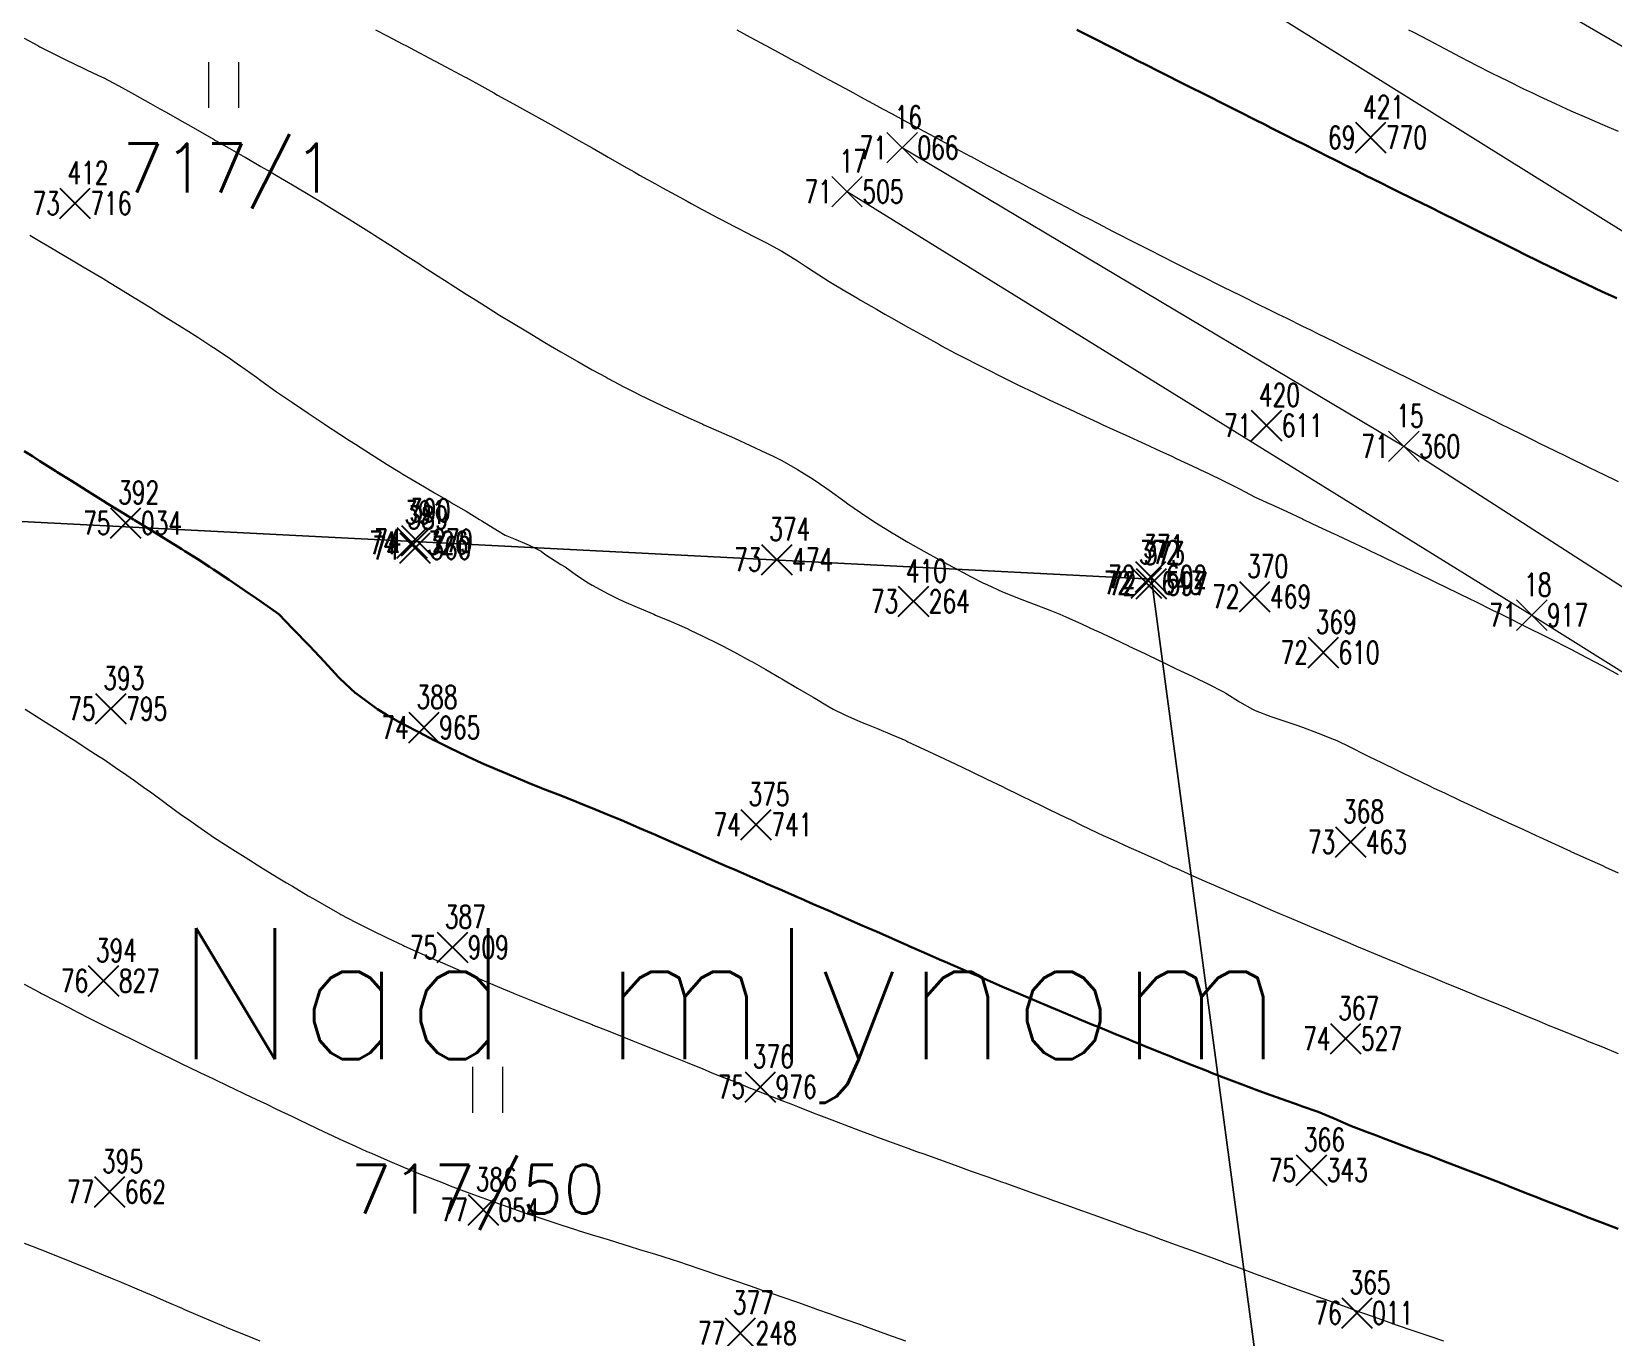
# Model space of a CAD drawing. Extents: x -443817 to 3, y -1171930 to -442383.
# Drawn here: x -442562.5 to -442510.6, y -1170084.6 to -1170041.8 of the extents above; entities that cross this region are included whole.
import ezdxf
from ezdxf.enums import TextEntityAlignment as Align

# ---------------------------------------------------------------- set-up
doc = ezdxf.new("R2010")
doc.units = 0
doc.header["$LTSCALE"] = 0.5
doc.header["$PDMODE"] = 3
doc.header["$PDSIZE"] = 0.5
doc.linetypes.add('121', pattern=[2, 1, -1])
for name, color, linetype in [('BO', 2, 'Continuous'), ('CB', 7, 'Continuous'), ('VB', 11, 'Continuous'), ('VYSKOPIS', 15, 'Continuous')]:
    doc.layers.add(name, color=color, linetype=linetype)
for name, color, linetype, lineweight in [('BO_PK', 1, 'Continuous', 0), ('CB_PK', 1, 'Continuous', 0), ('ELKABLE_NN_22', 166, 'Continuous', 0), ('ELKABLE_VN_110', 200, 'Continuous', 0), ('KLADPAR', 7, 'Continuous', 0), ('VB_PK', 1, 'Continuous', 0), ('ZNACKY', 7, 'Continuous', 0)]:
    doc.layers.add(name, color=color, linetype=linetype, lineweight=lineweight)
doc.styles.add('ROMANS', font='romans.shx', dxfattribs={"height": 0.2})
doc.styles.add('Style-simplex', font='simplex.shx')
doc.styles.add('T', font='romans.shx', dxfattribs={"width": 0.7, "height": 1.5})
doc.linetypes.add('660a', pattern='A,1.6,-3.3,1.6,-3.3,1.6,-6.4,["u",Style-simplex,S=0.1,R=0,X=0,Y=0],-6.4,1.6,-3.3,1.6,-3.3', length=34)
doc.linetypes.add('661a', pattern='A,1.6,-3.3,1.6,-3.3,1.6,-6.4,["v",Style-simplex,S=0.1,R=0,X=0,Y=0],-6.4,1.6,-3.3,1.6,-3.3', length=34)

# ---------------------------------------------------------------- blocks, each defined once
blk = doc.blocks.new('0')
at = {"layer": 'BO', "linetype": 'Continuous'}
blk.add_point((0, 0), dxfattribs=at)
at = {"linetype": 'ByBlock', "style": 'T', "width": 0.7, "flags": 1}
blk.add_attdef('0', text='', height=1.5, dxfattribs=at).set_placement((0, 0), align=Align.MIDDLE)
at = {"layer": 'CB', "linetype": 'ByBlock', "style": 'T', "width": 0.7}
blk.add_attdef('C', (-0.5, 1.25), '', height=1.5, dxfattribs=at)
at = {"layer": 'VB', "linetype": 'ByBlock', "style": 'T', "width": 0.7}
blk.add_attdef('1', text='', height=1.5, dxfattribs=at).set_placement((-1, -0.75), align=Align.RIGHT)
at = {"layer": 'VB', "linetype": '121', "style": 'T', "width": 0.7}
blk.add_attdef('2', (1, -0.75), '', height=1.5, dxfattribs=at)
blk = doc.blocks.new('1')
at = {"layer": 'BO_PK', "linetype": 'Continuous'}
blk.add_point((0, 0), dxfattribs=at)
blk = doc.blocks.new('$32')
at = {"color": 0}
for p, q in [((-0.5, 1.5), (-0.5, 0)), ((0.5, 0), (0.5, 1.5))]:
    blk.add_line(p, q, dxfattribs=at)

msp = doc.modelspace()

# ---------------------------------------------------------------- linework, layer by layer
at = {"layer": 'ELKABLE_NN_22', "linetype": '660a', "lineweight": 0}
for p, q in [((-442533.954, -1170045.633), (-442517.49, -1170055.433)), ((-442535.762, -1170047.075), (-442513.292, -1170060.973)), ((-442517.49, -1170055.433), (-442493.884, -1170070.604)), ((-442513.292, -1170060.973), (-442476.627, -1170083.929))]:
    msp.add_line(p, q, dxfattribs=at)
at = {"layer": 'ELKABLE_VN_110', "linetype": '661a', "lineweight": 0}
for p, q in [((-442525.085, -1170033.684), (-442467.062, -1170067.566)), ((-442528.985, -1170036.727), (-442470.737, -1170073.054))]:
    msp.add_line(p, q, dxfattribs=at)
at = {"layer": 'KLADPAR', "color": 7, "linetype": 'Continuous', "flags": 128}
msp.add_lwpolyline([(-442424.19, -1169987.6), (-442424.96, -1170021.24), (-442421.08, -1170021.69), (-442398.52, -1170020.77), (-442373.42, -1170016.86), (-442376.24, -1170057), (-442377.34, -1170063.49), (-442378.64, -1170076.17), (-442379.76, -1170087.08), (-442380.78, -1170096.96), (-442521.4, -1170092.5), (-442525.77, -1170059.79), (-442574.01, -1170057.33), (-442574.47, -1170044.84), (-442600.57, -1170046.52)], dxfattribs=at)
msp.add_lwpolyline([(-442574.01, -1170057.33), (-442525.77, -1170059.79), (-442521.4, -1170092.5), (-442520.47, -1170099.44), (-442572.47, -1170099.3), (-442574.01, -1170057.33)], close=True, dxfattribs=at)
at = {"layer": 'VYSKOPIS', "linetype": 'Continuous', "lineweight": 18, "flags": 128}
for points, elevation in [([(-442551.240063, -1170041.764022), (-442550.856794, -1170041.963793), (-442550.338857, -1170042.233803), (-442550.2456, -1170042.282401), (-442549.820919, -1170042.506091), (-442549.302981, -1170042.778949), (-442549.261505, -1170042.80078), (-442548.785043, -1170043.057122), (-442548.298148, -1170043.319159), (-442548.267105, -1170043.336055), (-442547.749167, -1170043.620113), (-442547.353063, -1170043.837538), (-442547.231229, -1170043.90512), (-442546.713291, -1170044.190697), (-442546.412847, -1170044.355918), (-442546.195353, -1170044.476843), (-442545.677415, -1170044.766027), (-442545.484453, -1170044.874297), (-442545.159478, -1170045.058564), (-442544.64154, -1170045.351861), (-442544.569021, -1170045.392676), (-442544.123602, -1170045.64307), (-442543.656433, -1170045.911055), (-442543.605664, -1170045.94048), (-442543.087726, -1170046.235042), (-442542.745869, -1170046.429434), (-442542.569788, -1170046.53068), (-442542.05185, -1170046.819674), (-442541.819246, -1170046.947813), (-442541.533912, -1170047.106833), (-442541.015974, -1170047.390448), (-442540.875678, -1170047.466192), (-442540.498036, -1170047.672354), (-442539.980099, -1170047.949578), (-442539.913965, -1170047.984571), (-442539.462161, -1170048.223322), (-442538.944223, -1170048.485802), (-442538.910397, -1170048.502951), (-442538.426285, -1170048.747839), (-442537.929021, -1170049.02133), (-442537.908347, -1170049.03272), (-442537.390409, -1170049.346013), (-442537.096856, -1170049.539709), (-442536.872471, -1170049.687781), (-442536.354533, -1170050.022715), (-442536.294722, -1170050.058088), (-442535.836595, -1170050.329047), (-442535.418237, -1170050.576467), (-442535.318657, -1170050.636012), (-442534.800719, -1170050.933928), (-442534.521013, -1170051.094846), (-442534.282782, -1170051.231845), (-442533.764844, -1170051.523812), (-442533.602988, -1170051.613225), (-442533.246906, -1170051.81211), (-442532.728968, -1170052.095409), (-442532.661381, -1170052.131604), (-442532.21103, -1170052.372696), (-442531.693092, -1170052.643972), (-442531.681269, -1170052.649984), (-442531.175154, -1170052.906136), (-442530.657216, -1170053.168363), (-442530.657216, -1170053.168363), (-442530.139278, -1170053.421604), (-442529.62134, -1170053.669024), (-442529.584291, -1170053.686742), (-442529.103403, -1170053.916443), (-442528.585465, -1170054.158484), (-442528.486771, -1170054.205121), (-442528.067527, -1170054.40312), (-442527.549589, -1170054.637061), (-442527.364593, -1170054.7235), (-442527.031651, -1170054.877267), (-442526.513713, -1170055.115132), (-442526.235777, -1170055.241879), (-442525.995775, -1170055.350086), (-442525.477837, -1170055.591178), (-442525.107845, -1170055.760258), (-442524.959899, -1170055.82784), (-442524.441961, -1170056.072349), (-442523.99629, -1170056.278637), (-442523.924024, -1170056.312049), (-442523.406086, -1170056.560354), (-442522.95289, -1170056.797016), (-442522.888148, -1170056.832706), (-442522.37021, -1170057.10569), (-442521.892104, -1170057.315396), (-442521.852272, -1170057.332671), (-442521.334334, -1170057.571738), (-442520.816396, -1170057.817006), (-442520.781053, -1170057.833775), (-442520.298458, -1170058.062274), (-442519.78052, -1170058.30248), (-442519.674556, -1170058.352154), (-442519.262582, -1170058.547242), (-442518.744645, -1170058.787764), (-442518.571977, -1170058.870533), (-442518.226707, -1170059.035943), (-442517.708769, -1170059.284123), (-442517.490074, -1170059.388912), (-442517.190831, -1170059.532238), (-442516.672893, -1170059.780417), (-442516.408107, -1170059.907291), (-442516.154955, -1170060.029862), (-442515.637017, -1170060.283736), (-442515.344223, -1170060.42567), (-442515.119079, -1170060.537104), (-442514.601141, -1170060.795091), (-442514.297093, -1170060.944049), (-442514.083203, -1170061.048776), (-442513.565266, -1170061.307965), (-442513.256665, -1170061.462429), (-442513.047328, -1170061.568294), (-442512.52939, -1170061.830268), (-442512.23179, -1170061.980808), (-442512.011452, -1170062.094709), (-442511.493514, -1170062.368137), (-442511.240046, -1170062.499187), (-442510.975576, -1170062.638969), (-442510.457638, -1170062.918535)], 372), ([(-442539.383951, -1170041.764022), (-442538.944223, -1170042.002013), (-442538.426285, -1170042.282401), (-442538.426285, -1170042.282401), (-442537.908347, -1170042.562726), (-442537.468555, -1170042.80078), (-442537.390409, -1170042.84305), (-442536.872471, -1170043.123438), (-442536.510888, -1170043.319159), (-442536.354533, -1170043.404649), (-442535.836595, -1170043.684088), (-442535.553158, -1170043.837538), (-442535.318657, -1170043.965741), (-442534.800719, -1170044.248977), (-442534.601498, -1170044.355918), (-442534.282782, -1170044.526897), (-442533.764844, -1170044.810132), (-442533.645286, -1170044.874297), (-442533.246906, -1170045.088052), (-442532.728968, -1170045.365909), (-442532.679147, -1170045.392676), (-442532.21103, -1170045.646423), (-442531.722934, -1170045.911055), (-442531.693092, -1170045.927254), (-442531.175154, -1170046.202643), (-442530.748576, -1170046.429434), (-442530.657216, -1170046.478032), (-442530.139278, -1170046.755383), (-442529.773649, -1170046.947813), (-442529.62134, -1170047.02881), (-442529.103403, -1170047.304199), (-442528.792589, -1170047.466192), (-442528.585465, -1170047.574146), (-442528.067527, -1170047.845611), (-442527.798189, -1170047.984571), (-442527.549589, -1170048.112774), (-442527.031651, -1170048.38), (-442526.793357, -1170048.502951), (-442526.513713, -1170048.647226), (-442525.995775, -1170048.909073), (-442525.773793, -1170049.02133), (-442525.477837, -1170049.170921), (-442524.959899, -1170049.433907), (-442524.748475, -1170049.539709), (-442524.441961, -1170049.693096), (-442523.924024, -1170049.952286), (-442523.7126, -1170050.058088), (-442523.406086, -1170050.211475), (-442522.888148, -1170050.466489), (-442522.666165, -1170050.576467), (-442522.37021, -1170050.724539), (-442521.852272, -1170050.979616), (-442521.614863, -1170051.094846), (-442521.334334, -1170051.232351), (-442520.816396, -1170051.486225), (-442520.557427, -1170051.613225), (-442520.298458, -1170051.740162), (-442519.78052, -1170051.995429), (-442519.505682, -1170052.131604), (-442519.262582, -1170052.252024), (-442518.744645, -1170052.508556), (-442518.459248, -1170052.649984), (-442518.226707, -1170052.765151), (-442517.708769, -1170053.021746), (-442517.41275, -1170053.168363), (-442517.190831, -1170053.277202), (-442516.672893, -1170053.531203), (-442516.36208, -1170053.686742), (-442516.154955, -1170053.790392), (-442515.637017, -1170054.044393), (-442515.309323, -1170054.205121), (-442515.119079, -1170054.299343), (-442514.601141, -1170054.557583), (-442514.262888, -1170054.7235), (-442514.083203, -1170054.811584), (-442513.565266, -1170055.069065), (-442513.216391, -1170055.241879), (-442513.047328, -1170055.324774), (-442512.52939, -1170055.578775), (-442512.159398, -1170055.760258), (-442512.011452, -1170055.832776), (-442511.493514, -1170056.084878), (-442511.094249, -1170056.278637), (-442510.975576, -1170056.336221), (-442510.457638, -1170056.587564)], 371), ([(-442517.336185, -1170041.764022), (-442517.190831, -1170041.834894), (-442516.672893, -1170042.109587), (-442516.347032, -1170042.282401), (-442516.154955, -1170042.38428), (-442515.637017, -1170042.654543), (-442515.352126, -1170042.80078), (-442515.119079, -1170042.921389), (-442514.601141, -1170043.185072), (-442514.333194, -1170043.319159), (-442514.083203, -1170043.444261), (-442513.565266, -1170043.697756), (-442513.267919, -1170043.837538), (-442513.047328, -1170043.941189), (-442512.52939, -1170044.183103), (-442512.150863, -1170044.355918), (-442512.011452, -1170044.419576), (-442511.493514, -1170044.646936), (-442510.975576, -1170044.874297), (-442510.975576, -1170044.874297), (-442510.457638, -1170045.091786)], 369), ([(-442562.769366, -1170042.045233), (-442562.323884, -1170042.282401), (-442562.251428, -1170042.320178), (-442561.73349, -1170042.583861), (-442561.291043, -1170042.80078), (-442561.215552, -1170042.837419), (-442560.697615, -1170043.085851), (-442560.212048, -1170043.319159), (-442560.179677, -1170043.334979), (-442559.661739, -1170043.60771), (-442559.241483, -1170043.837538), (-442559.143801, -1170043.891515), (-442558.625863, -1170044.181268), (-442558.31309, -1170044.355918), (-442558.107925, -1170044.471718), (-442557.589987, -1170044.764002), (-442557.394496, -1170044.874297), (-442557.072049, -1170045.058185), (-442556.554111, -1170045.353633), (-442556.485702, -1170045.392676), (-442556.036173, -1170045.649018), (-442555.576845, -1170045.911055), (-442555.518236, -1170045.945225), (-442555.000298, -1170046.247128), (-442554.681518, -1170046.429434), (-442554.48236, -1170046.544601), (-442553.964422, -1170046.849858), (-442553.798267, -1170046.947813), (-442553.446484, -1170047.15986), (-442552.938283, -1170047.466192), (-442552.928546, -1170047.472141), (-442552.410608, -1170047.791635), (-442552.097835, -1170047.984571), (-442551.89267, -1170048.112584), (-442551.374732, -1170048.44195), (-442551.276987, -1170048.502951), (-442550.856794, -1170048.768278), (-442550.463536, -1170049.02133), (-442550.338857, -1170049.102516), (-442549.820919, -1170049.438526), (-442549.6645, -1170049.539709), (-442549.302981, -1170049.773587), (-442548.854717, -1170050.058088), (-442548.785043, -1170050.102826), (-442548.267105, -1170050.435672), (-442548.043668, -1170050.576467), (-442547.749167, -1170050.762), (-442547.231229, -1170051.088392), (-442547.22086, -1170051.094846), (-442546.713291, -1170051.404595), (-442546.364417, -1170051.613225), (-442546.195353, -1170051.713142), (-442545.677415, -1170052.025423), (-442545.497667, -1170052.131604), (-442545.159478, -1170052.329034), (-442544.64154, -1170052.624988), (-442544.597409, -1170052.649984), (-442544.123602, -1170052.918538), (-442543.673188, -1170053.168363), (-442543.605664, -1170053.205381), (-442543.087726, -1170053.479377), (-442542.678155, -1170053.686742), (-442542.569788, -1170053.741604), (-442542.05185, -1170054.000161), (-442541.611552, -1170054.205121), (-442541.533912, -1170054.24081), (-442541.015974, -1170054.47608), (-442540.498036, -1170054.705782), (-442540.458142, -1170054.7235), (-442539.980099, -1170054.935547), (-442539.462161, -1170055.165249), (-442539.293793, -1170055.241879), (-442538.944223, -1170055.400898), (-442538.426285, -1170055.642433), (-442538.190835, -1170055.760258), (-442537.908347, -1170055.901623), (-442537.390409, -1170056.190237), (-442537.249101, -1170056.278637), (-442536.872471, -1170056.514224), (-442536.464861, -1170056.797016), (-442536.354533, -1170056.872698), (-442535.836595, -1170057.24465), (-442535.736321, -1170057.315396), (-442535.318657, -1170057.609895), (-442534.98502, -1170057.833775), (-442534.800719, -1170057.956029), (-442534.282782, -1170058.275523), (-442534.150705, -1170058.352154), (-442533.764844, -1170058.575971), (-442533.246906, -1170058.870533), (-442533.246906, -1170058.870533), (-442532.728968, -1170059.156489), (-442532.299165, -1170059.388912), (-442532.21103, -1170059.436561), (-442531.693092, -1170059.710621), (-442531.304639, -1170059.907291), (-442531.175154, -1170059.969937), (-442530.657216, -1170060.202676), (-442530.139278, -1170060.414723), (-442530.11127, -1170060.42567), (-442529.62134, -1170060.610761), (-442529.103403, -1170060.810405), (-442528.779691, -1170060.944049), (-442528.585465, -1170061.025869), (-442528.067527, -1170061.258355), (-442527.631971, -1170061.462429), (-442527.549589, -1170061.501029), (-442527.031651, -1170061.743639), (-442526.525473, -1170061.980808), (-442526.513713, -1170061.986376), (-442525.995775, -1170062.234429), (-442525.477837, -1170062.482608), (-442525.443253, -1170062.499187), (-442524.959899, -1170062.730787), (-442524.441961, -1170062.973904), (-442524.349843, -1170063.017566), (-442523.924024, -1170063.221576), (-442523.406086, -1170063.490195), (-442523.331164, -1170063.535945), (-442522.888148, -1170063.814751), (-442522.45531, -1170064.054324), (-442522.37021, -1170064.104884), (-442521.852272, -1170064.295416), (-442521.334334, -1170064.46899), (-442521.040781, -1170064.572703), (-442520.816396, -1170064.651928), (-442520.298458, -1170064.844232), (-442519.78052, -1170065.048369), (-442519.692069, -1170065.091082), (-442519.262582, -1170065.295979), (-442518.744645, -1170065.555168), (-442518.636214, -1170065.609462), (-442518.226707, -1170065.809739), (-442517.708769, -1170066.063043), (-442517.576249, -1170066.127841), (-442517.190831, -1170066.312108), (-442516.672893, -1170066.565539), (-442516.504209, -1170066.64622), (-442516.154955, -1170066.807834), (-442515.637017, -1170067.054304), (-442515.401568, -1170067.164599), (-442515.119079, -1170067.295523), (-442514.601141, -1170067.537184), (-442514.28331, -1170067.682978), (-442514.083203, -1170067.773783), (-442513.565266, -1170068.010888), (-442513.15089, -1170068.201357), (-442513.047328, -1170068.248943), (-442512.52939, -1170068.486934), (-442512.022959, -1170068.719736), (-442512.011452, -1170068.724925), (-442511.493514, -1170068.960575), (-442510.975576, -1170069.191416), (-442510.871951, -1170069.238115), (-442510.457638, -1170069.426559)], 373), ([(-442562.577479, -1170048.502951), (-442562.251428, -1170048.70095), (-442561.73349, -1170049.009623), (-442561.713891, -1170049.02133), (-442561.215552, -1170049.315069), (-442560.83437, -1170049.539709), (-442560.697615, -1170049.61944), (-442560.179677, -1170049.931341), (-442559.972489, -1170050.058088), (-442559.661739, -1170050.248114), (-442559.143801, -1170050.564887), (-442559.12496, -1170050.576467), (-442558.625863, -1170050.881723), (-442558.283627, -1170051.094846), (-442558.107925, -1170051.204255), (-442557.589987, -1170051.525837), (-442557.453674, -1170051.613225), (-442557.072049, -1170051.855076), (-442556.643385, -1170052.131604), (-442556.554111, -1170052.189821), (-442556.036173, -1170052.533551), (-442555.873369, -1170052.649984), (-442555.518236, -1170052.896328), (-442555.142174, -1170053.168363), (-442555.000298, -1170053.268027), (-442554.48236, -1170053.644029), (-442554.41983, -1170053.686742), (-442553.964422, -1170053.99415), (-442553.651838, -1170054.205121), (-442553.446484, -1170054.343701), (-442552.928546, -1170054.693), (-442552.883087, -1170054.7235), (-442552.410608, -1170055.033313), (-442552.086897, -1170055.241879), (-442551.89267, -1170055.366981), (-442551.374732, -1170055.70065), (-442551.280527, -1170055.760258), (-442550.856794, -1170056.025333), (-442550.444316, -1170056.278637), (-442550.338857, -1170056.342675), (-442549.820919, -1170056.651349), (-442549.571876, -1170056.797016), (-442549.302981, -1170056.954264), (-442548.785043, -1170057.257116), (-442548.687297, -1170057.315396), (-442548.267105, -1170057.565789), (-442547.825859, -1170057.833775), (-442547.749167, -1170057.880854), (-442547.231229, -1170058.198956), (-442546.981807, -1170058.352154), (-442546.713291, -1170058.455045), (-442546.195353, -1170058.675128), (-442545.798807, -1170058.870533), (-442545.677415, -1170058.967729), (-442545.159478, -1170059.308232), (-442545.01444, -1170059.388912), (-442544.64154, -1170059.663289), (-442544.264846, -1170059.907291), (-442544.123602, -1170059.991325), (-442543.605664, -1170060.270827), (-442543.292132, -1170060.42567), (-442543.087726, -1170060.520462), (-442542.569788, -1170060.746557), (-442542.109385, -1170060.944049), (-442542.05185, -1170060.968159), (-442541.533912, -1170061.185141), (-442541.015974, -1170061.414147), (-442540.912349, -1170061.462429), (-442540.498036, -1170061.65758), (-442539.980099, -1170061.913669), (-442539.850614, -1170061.980808), (-442539.462161, -1170062.184439), (-442538.944223, -1170062.467927), (-442538.889091, -1170062.499187), (-442538.426285, -1170062.761477), (-442537.983837, -1170063.017566), (-442537.908347, -1170063.060722), (-442537.390409, -1170063.365156), (-442537.100333, -1170063.535945), (-442536.872471, -1170063.666995), (-442536.354533, -1170063.977694), (-442536.217082, -1170064.054324), (-442535.836595, -1170064.246691), (-442535.318657, -1170064.46899), (-442535.065948, -1170064.572703), (-442534.800719, -1170064.683757), (-442534.282782, -1170064.897323), (-442533.83711, -1170065.091082), (-442533.764844, -1170065.124873), (-442533.246906, -1170065.369762), (-442532.728968, -1170065.609462), (-442532.728968, -1170065.609462), (-442532.21103, -1170065.857324), (-442531.693092, -1170066.10525), (-442531.64599, -1170066.127841), (-442531.175154, -1170066.353176), (-442530.657216, -1170066.601102), (-442530.565098, -1170066.64622), (-442530.139278, -1170066.85466), (-442529.62134, -1170067.107585), (-442529.503616, -1170067.164599), (-442529.103403, -1170067.358232), (-442528.585465, -1170067.609701), (-442528.435811, -1170067.682978), (-442528.067527, -1170067.861297), (-442527.549589, -1170068.111185), (-442527.361242, -1170068.201357), (-442527.031651, -1170068.350948), (-442526.513713, -1170068.586092), (-442526.212573, -1170068.719736), (-442525.995775, -1170068.81592), (-442525.477837, -1170069.051064), (-442525.056254, -1170069.238115), (-442524.959899, -1170069.280386), (-442524.441961, -1170069.513125), (-442523.924024, -1170069.740612), (-442523.887859, -1170069.756495), (-442523.406086, -1170069.965884), (-442522.888148, -1170070.191093), (-442522.695375, -1170070.274874), (-442522.37021, -1170070.416238), (-442521.852272, -1170070.641384), (-442521.494609, -1170070.793253), (-442521.334334, -1170070.861277), (-442520.816396, -1170071.083512), (-442520.298458, -1170071.301254), (-442520.274306, -1170071.311632), (-442519.78052, -1170071.522034), (-442519.262582, -1170071.737624), (-442519.0406, -1170071.830011), (-442518.744645, -1170071.953151), (-442518.226707, -1170072.168742), (-442517.795071, -1170072.34839), (-442517.708769, -1170072.383953), (-442517.190831, -1170072.597392), (-442516.672893, -1170072.810831), (-442516.537212, -1170072.866769), (-442516.154955, -1170073.022751), (-442515.637017, -1170073.235558), (-442515.275624, -1170073.385148), (-442515.119079, -1170073.449946), (-442514.601141, -1170073.664271), (-442514.083203, -1170073.87385), (-442514.012518, -1170073.903527), (-442513.565266, -1170074.089314), (-442513.047328, -1170074.299589), (-442512.753016, -1170074.421907), (-442512.52939, -1170074.513914), (-442512.011452, -1170074.722227), (-442511.493514, -1170074.935413), (-442511.481438, -1170074.940286), (-442510.975576, -1170075.143727), (-442510.457638, -1170075.353053)], 374), ([(-442562.733202, -1170064.054324), (-442562.251428, -1170064.363757), (-442561.9262, -1170064.572703), (-442561.73349, -1170064.694641), (-442561.215552, -1170065.022425), (-442561.109588, -1170065.091082), (-442560.697615, -1170065.357865), (-442560.309161, -1170065.609462), (-442560.179677, -1170065.693306), (-442559.661739, -1170066.043933), (-442559.540474, -1170066.127841), (-442559.143801, -1170066.402217), (-442558.805548, -1170066.64622), (-442558.625863, -1170066.775815), (-442558.107925, -1170067.157069), (-442558.097936, -1170067.164599), (-442557.589987, -1170067.531742), (-442557.380776, -1170067.682978), (-442557.072049, -1170067.900087), (-442556.635355, -1170068.201357), (-442556.554111, -1170068.255207), (-442556.036173, -1170068.588496), (-442555.828986, -1170068.719736), (-442555.518236, -1170068.914128), (-442555.000298, -1170069.238115), (-442555.000298, -1170069.238115), (-442554.48236, -1170069.555585), (-442554.154665, -1170069.756495), (-442553.964422, -1170069.871662), (-442553.446484, -1170070.178817), (-442553.281151, -1170070.274874), (-442552.928546, -1170070.482175), (-442552.410608, -1170070.774016), (-442552.375265, -1170070.793253), (-442551.89267, -1170071.052442), (-442551.374732, -1170071.311632), (-442551.374732, -1170071.311632), (-442550.856794, -1170071.56462), (-442550.338857, -1170071.805269), (-442550.284293, -1170071.830011), (-442549.820919, -1170072.03978), (-442549.302981, -1170072.269102), (-442549.120956, -1170072.34839), (-442548.785043, -1170072.496462), (-442548.267105, -1170072.720342), (-442547.921771, -1170072.866769), (-442547.749167, -1170072.939919), (-442547.231229, -1170073.159497), (-442546.713291, -1170073.372936), (-442546.683639, -1170073.385148), (-442546.195353, -1170073.584033), (-442545.677415, -1170073.793739), (-442545.403209, -1170073.903527), (-442545.159478, -1170073.999964), (-442544.64154, -1170074.204861), (-442544.123602, -1170074.40982), (-442544.093127, -1170074.421907), (-442543.605664, -1170074.61478), (-442543.087726, -1170074.819677), (-442542.791707, -1170074.940286), (-442542.569788, -1170075.029635), (-442542.05185, -1170075.238202), (-442541.533912, -1170075.446705), (-442541.50426, -1170075.458665), (-442541.015974, -1170075.655272), (-442540.498036, -1170075.865104), (-442540.224652, -1170075.977044), (-442539.980099, -1170076.076012), (-442539.462161, -1170076.279896), (-442538.944223, -1170076.489538), (-442538.929365, -1170076.495423), (-442538.426285, -1170076.691207), (-442537.908347, -1170076.898572), (-442537.612328, -1170077.013802), (-442537.390409, -1170077.099228), (-442536.872471, -1170077.301151), (-442536.354533, -1170077.498327), (-442536.268168, -1170077.532181), (-442535.836595, -1170077.699364), (-442535.318657, -1170077.894452), (-442534.904282, -1170078.05056), (-442534.800719, -1170078.088338), (-442534.282782, -1170078.277351), (-442533.764844, -1170078.466302), (-442533.48362, -1170078.56894), (-442533.246906, -1170078.654429), (-442532.728968, -1170078.838697), (-442532.21103, -1170079.024483), (-442532.038363, -1170079.087319), (-442531.693092, -1170079.212927), (-442531.175154, -1170079.396245), (-442530.657216, -1170079.5795), (-442530.58318, -1170079.605698), (-442530.139278, -1170079.762756), (-442529.62134, -1170079.947782), (-442529.13217, -1170080.124077), (-442529.103403, -1170080.134518), (-442528.585465, -1170080.319735), (-442528.067527, -1170080.50628), (-442527.693425, -1170080.642456), (-442527.549589, -1170080.695294), (-442527.031651, -1170080.880447), (-442526.513713, -1170081.070853), (-442526.262141, -1170081.160835), (-442525.995775, -1170081.256006), (-442525.477837, -1170081.446412), (-442524.959899, -1170081.636881), (-442524.841479, -1170081.679214), (-442524.441961, -1170081.821971), (-442523.924024, -1170082.01244), (-442523.420438, -1170082.197593), (-442523.406086, -1170082.202846), (-442522.888148, -1170082.393251), (-442522.37021, -1170082.58372), (-442522.010524, -1170082.715973), (-442521.852272, -1170082.774126), (-442521.334334, -1170082.964531), (-442520.816396, -1170083.15576), (-442520.600547, -1170083.234352), (-442520.298458, -1170083.344267), (-442519.78052, -1170083.532774), (-442519.262582, -1170083.716409), (-442519.161865, -1170083.752731), (-442518.744645, -1170083.903018), (-442518.226707, -1170084.086336), (-442517.708769, -1170084.27111), (-442517.708769, -1170084.27111), (-442517.190831, -1170084.447215), (-442516.672893, -1170084.624964), (-442516.184544, -1170084.789489)], 376), ([(-442562.769366, -1170073.084638), (-442562.251428, -1170073.355471), (-442562.195411, -1170073.385148), (-442561.73349, -1170073.629467), (-442561.215552, -1170073.896187), (-442561.201517, -1170073.903527), (-442560.697615, -1170074.162717), (-442560.179677, -1170074.421907), (-442560.179677, -1170074.421907), (-442559.661739, -1170074.681096), (-442559.143801, -1170074.933325), (-442559.130144, -1170074.940286), (-442558.625863, -1170075.189351), (-442558.107925, -1170075.445186), (-442558.080612, -1170075.458665), (-442557.589987, -1170075.694884), (-442557.072049, -1170075.944202), (-442557.003893, -1170075.977044), (-442556.554111, -1170076.190863), (-442556.036173, -1170076.437776), (-442555.916615, -1170076.495423), (-442555.518236, -1170076.687411), (-442555.000298, -1170076.931603), (-442554.827631, -1170077.013802), (-442554.48236, -1170077.180162), (-442553.964422, -1170077.429733), (-442553.746296, -1170077.532181), (-442553.446484, -1170077.672913), (-442552.928546, -1170077.922548), (-442552.655921, -1170078.05056), (-442552.410608, -1170078.165728), (-442551.89267, -1170078.402517), (-442551.518569, -1170078.56894), (-442551.374732, -1170078.632914), (-442550.856794, -1170078.859705), (-442550.338857, -1170079.081054), (-442550.323619, -1170079.087319), (-442549.820919, -1170079.29095), (-442549.302981, -1170079.49458), (-442549.020429, -1170079.605698), (-442548.785043, -1170079.697136), (-442548.267105, -1170079.892287), (-442547.749167, -1170080.081364), (-442547.632201, -1170080.124077), (-442547.231229, -1170080.268732), (-442546.713291, -1170080.455594), (-442546.195353, -1170080.636445), (-442546.177461, -1170080.642456), (-442545.677415, -1170080.80736), (-442545.159478, -1170080.980238), (-442544.64154, -1170081.143497), (-442544.586028, -1170081.160835), (-442544.123602, -1170081.303212), (-442543.605664, -1170081.465079), (-442543.087726, -1170081.623466), (-442542.909116, -1170081.679214), (-442542.569788, -1170081.783941), (-442542.05185, -1170081.943909), (-442541.533912, -1170082.110269), (-442541.266534, -1170082.197593), (-442541.015974, -1170082.280299), (-442540.498036, -1170082.451214), (-442539.980099, -1170082.627699), (-442539.72113, -1170082.715973), (-442539.462161, -1170082.805132), (-442538.944223, -1170082.986173), (-442538.426285, -1170083.162657), (-442538.215873, -1170083.234352), (-442537.908347, -1170083.341356), (-442537.390409, -1170083.5217), (-442536.872471, -1170083.702551), (-442536.731164, -1170083.752731), (-442536.354533, -1170083.887957), (-442535.836595, -1170084.07039), (-442535.318657, -1170084.254341), (-442535.271555, -1170084.27111), (-442534.800719, -1170084.441962), (-442534.282782, -1170084.629963), (-442533.843306, -1170084.789489)], 377), ([(-442562.769366, -1170081.5755), (-442562.510397, -1170081.679214), (-442562.251428, -1170081.782865), (-442561.73349, -1170081.990229), (-442561.215552, -1170082.197593), (-442561.215552, -1170082.197593), (-442560.697615, -1170082.40635), (-442560.179677, -1170082.61517), (-442559.937968, -1170082.715973), (-442559.661739, -1170082.83114), (-442559.143801, -1170083.049704), (-442558.709383, -1170083.234352), (-442558.625863, -1170083.270294), (-442558.107925, -1170083.497085), (-442557.589987, -1170083.717674), (-442557.509059, -1170083.752731), (-442557.072049, -1170083.93934), (-442556.554111, -1170084.160499), (-442556.295142, -1170084.27111), (-442556.036173, -1170084.380202), (-442555.518236, -1170084.59168), (-442555.03368, -1170084.789489)], 378)]:
    msp.add_lwpolyline(points, dxfattribs=dict(at, elevation=elevation))
at = {"layer": 'VYSKOPIS', "linetype": 'Continuous', "lineweight": 30, "flags": 128}
for points, elevation in [([(-442528.221985, -1170041.764022), (-442528.067527, -1170041.844133), (-442527.549589, -1170042.109587), (-442527.207353, -1170042.282401), (-442527.031651, -1170042.371877), (-442526.513713, -1170042.632649), (-442526.180708, -1170042.80078), (-442525.995775, -1170042.895002), (-442525.477837, -1170043.154192), (-442525.148183, -1170043.319159), (-442524.959899, -1170043.414267), (-442524.441961, -1170043.675798), (-442524.115848, -1170043.837538), (-442523.924024, -1170043.934418), (-442523.406086, -1170044.192722), (-442523.079972, -1170044.355918), (-442522.888148, -1170044.454632), (-442522.37021, -1170044.717745), (-442522.057437, -1170044.874297), (-442521.852272, -1170044.977947), (-442521.334334, -1170045.24106), (-442521.031361, -1170045.392676), (-442520.816396, -1170045.501262), (-442520.298458, -1170045.764312), (-442520.005285, -1170045.911055), (-442519.78052, -1170046.023501), (-442519.262582, -1170046.282691), (-442518.969409, -1170046.429434), (-442518.744645, -1170046.54188), (-442518.226707, -1170046.79759), (-442517.923733, -1170046.947813), (-442517.708769, -1170047.055387), (-442517.190831, -1170047.314577), (-442516.882041, -1170047.466192), (-442516.672893, -1170047.56883), (-442516.154955, -1170047.82802), (-442515.836175, -1170047.984571), (-442515.637017, -1170048.082337), (-442515.119079, -1170048.339755), (-442514.786769, -1170048.502951), (-442514.601141, -1170048.594958), (-442514.083203, -1170048.853325), (-442513.74748, -1170049.02133), (-442513.565266, -1170049.112514), (-442513.047328, -1170049.366895), (-442512.688716, -1170049.539709), (-442512.52939, -1170049.617162), (-442512.011452, -1170049.870846), (-442511.615348, -1170050.058088), (-442511.493514, -1170050.116178), (-442510.975576, -1170050.358409), (-442510.499872, -1170050.576467)], 370), ([(-442562.769366, -1170055.587444), (-442562.49516, -1170055.760258), (-442562.251428, -1170055.915734), (-442561.73349, -1170056.245796), (-442561.680634, -1170056.278637), (-442561.215552, -1170056.567315), (-442560.852958, -1170056.797016), (-442560.697615, -1170056.894213), (-442560.179677, -1170057.216934), (-442560.021109, -1170057.315396), (-442559.661739, -1170057.535669), (-442559.175477, -1170057.833775), (-442559.143801, -1170057.853454), (-442558.625863, -1170058.174973), (-442558.340466, -1170058.352154), (-442558.107925, -1170058.494657), (-442557.589987, -1170058.81219), (-442557.496731, -1170058.870533), (-442557.072049, -1170059.139531), (-442556.686125, -1170059.388912), (-442556.554111, -1170059.475288), (-442556.036173, -1170059.814208), (-442555.899355, -1170059.907291), (-442555.518236, -1170060.169835), (-442555.139708, -1170060.42567), (-442555.000298, -1170060.522423), (-442554.48236, -1170060.882606), (-442554.411674, -1170060.944049), (-442553.964422, -1170061.413008), (-442553.911692, -1170061.462429), (-442553.446484, -1170061.93607), (-442553.403997, -1170061.980808), (-442552.928546, -1170062.499187), (-442552.44456, -1170063.017566), (-442552.410608, -1170063.050977), (-442551.89267, -1170063.527909), (-442551.88325, -1170063.535945), (-442551.374732, -1170063.919351), (-442551.173867, -1170064.054324), (-442550.856794, -1170064.251121), (-442550.338857, -1170064.547075), (-442550.290616, -1170064.572703), (-442549.820919, -1170064.816263), (-442549.302981, -1170065.084818), (-442549.290589, -1170065.091082), (-442548.785043, -1170065.341097), (-442548.267105, -1170065.585036), (-442548.215261, -1170065.609462), (-442547.749167, -1170065.826444), (-442547.231229, -1170066.050324), (-442547.049205, -1170066.127841), (-442546.713291, -1170066.270787), (-442546.195353, -1170066.485302), (-442545.795772, -1170066.64622), (-442545.677415, -1170066.693869), (-442545.159478, -1170066.896424), (-442544.64154, -1170067.104294), (-442544.489168, -1170067.164599), (-442544.123602, -1170067.309254), (-442543.605664, -1170067.520225), (-442543.21721, -1170067.682978), (-442543.087726, -1170067.737841), (-442542.569788, -1170067.960202), (-442542.05185, -1170068.183259), (-442542.010944, -1170068.201357), (-442541.533912, -1170068.412265), (-442541.015974, -1170068.641334), (-442540.838755, -1170068.719736), (-442540.498036, -1170068.868694), (-442539.980099, -1170069.095106), (-442539.652973, -1170069.238115), (-442539.462161, -1170069.320568), (-442538.944223, -1170069.546789), (-442538.466116, -1170069.756495), (-442538.426285, -1170069.773959), (-442537.908347, -1170070.001067), (-442537.390409, -1170070.228237), (-442537.284128, -1170070.274874), (-442536.872471, -1170070.453383), (-442536.354533, -1170070.678022), (-442536.088862, -1170070.793253), (-442535.836595, -1170070.903864), (-442535.318657, -1170071.133059), (-442534.906937, -1170071.311632), (-442534.800719, -1170071.357699), (-442534.282782, -1170071.588097), (-442533.764844, -1170071.812862), (-442533.72596, -1170071.830011), (-442533.246906, -1170072.040729), (-442532.728968, -1170072.268596), (-442532.547639, -1170072.34839), (-442532.21103, -1170072.49488), (-442531.693092, -1170072.716229), (-442531.343459, -1170072.866769), (-442531.175154, -1170072.939983), (-442530.657216, -1170073.164559), (-442530.139278, -1170073.385148), (-442529.62134, -1170073.608839), (-442529.103403, -1170073.827087), (-442528.922074, -1170073.903527), (-442528.585465, -1170074.045398), (-442528.067527, -1170074.259913), (-442527.679073, -1170074.421907), (-442527.549589, -1170074.475883), (-442527.031651, -1170074.689069), (-442526.513713, -1170074.902825), (-442526.420709, -1170074.940286), (-442525.995775, -1170075.111265), (-442525.477837, -1170075.321097), (-442525.132503, -1170075.458665), (-442524.959899, -1170075.527386), (-442524.441961, -1170075.736142), (-442523.924024, -1170075.940342), (-442523.83102, -1170075.977044), (-442523.406086, -1170076.141252), (-442522.888148, -1170076.337859), (-442522.476428, -1170076.495423), (-442522.37021, -1170076.535289), (-442521.852272, -1170076.725251), (-442521.334334, -1170076.911101), (-442521.048052, -1170077.013802), (-442520.816396, -1170077.095368), (-442520.298458, -1170077.275333), (-442519.78052, -1170077.488139), (-442519.681321, -1170077.532181), (-442519.262582, -1170077.721574), (-442518.744645, -1170077.915967), (-442518.386033, -1170078.05056), (-442518.226707, -1170078.110359), (-442517.708769, -1170078.307219), (-442517.190831, -1170078.504142), (-442517.018164, -1170078.56894), (-442516.672893, -1170078.698534), (-442516.154955, -1170078.897862), (-442515.662876, -1170079.087319), (-442515.637017, -1170079.09719), (-442515.119079, -1170079.299555), (-442514.601141, -1170079.497048), (-442514.323205, -1170079.605698), (-442514.083203, -1170079.700363), (-442513.565266, -1170079.901905), (-442513.047328, -1170080.109206), (-442513.009393, -1170080.124077), (-442512.52939, -1170080.309863), (-442512.011452, -1170080.514064), (-442511.682999, -1170080.642456), (-442511.493514, -1170080.7151), (-442510.975576, -1170080.913732), (-442510.457638, -1170081.112364)], 375)]:
    msp.add_lwpolyline(points, dxfattribs=dict(at, elevation=elevation))

# ---------------------------------------------------------------- block references
at = {"lineweight": 0, "xscale": 0.5, "yscale": 0.5, "zscale": 0.5, "rotation": 359.9999999999999}
for p, values in [((-442518.58, -1170045.301), {'C': '421', '1': '69', '2': '770'}), ((-442561.098, -1170047.459), {'C': '412', '1': '73', '2': '716'}), ((-442521.998, -1170054.749), {'C': '420', '1': '71', '2': '611'}), ((-442559.435, -1170057.948), {'C': '392', '1': '75', '2': '034'}), ((-442550.043, -1170058.601), {'C': '391', '1': '74', '2': '326'}), ((-442549.942, -1170058.768), {'C': '389', '1': '74', '2': '360'}), ((-442549.88, -1170058.532), {'C': '390', '1': '74', '2': '279'}), ((-442538.068, -1170059.152), {'C': '374', '1': '73', '2': '474'}), ((-442525.943, -1170059.911), {'C': '372', '1': '72', '2': '643'}), ((-442525.8, -1170059.714), {'C': '371', '1': '72', '2': '602'}), ((-442525.776, -1170059.94), {'C': '373', '1': '72', '2': '597'}), ((-442522.385, -1170060.365), {'C': '370', '1': '72', '2': '469'}), ((-442533.584, -1170060.522), {'C': '410', '1': '73', '2': '264'}), ((-442520.136, -1170062.199), {'C': '369', '1': '72', '2': '610'}), ((-442559.923, -1170064.043), {'C': '393', '1': '75', '2': '795'}), ((-442549.647, -1170064.661), {'C': '388', '1': '74', '2': '965'}), ((-442538.749, -1170067.848), {'C': '375', '1': '74', '2': '741'}), ((-442519.239, -1170068.417), {'C': '368', '1': '73', '2': '463'}), ((-442548.714, -1170071.873), {'C': '387', '1': '75', '2': '909'}), ((-442560.165, -1170072.973), {'C': '394', '1': '76', '2': '827'}), ((-442519.397, -1170074.873), {'C': '367', '1': '74', '2': '527'}), ((-442538.611, -1170076.456), {'C': '376', '1': '75', '2': '976'}), ((-442520.522, -1170079.184), {'C': '366', '1': '75', '2': '343'}), ((-442559.965, -1170079.895), {'C': '395', '1': '77', '2': '662'}), ((-442547.703, -1170080.489), {'C': '386', '1': '77', '2': '054'}), ((-442519.029, -1170083.871), {'C': '365', '1': '76', '2': '011'}), ((-442539.265, -1170084.533), {'C': '377', '1': '77', '2': '248'})]:
    msp.add_blockref('0', p, dxfattribs=at).add_auto_attribs(values)
at = {"lineweight": 0}
ref = msp.add_blockref('1', (-442533.954, -1170045.633), dxfattribs=dict(at, xscale=0.5, yscale=0.5, zscale=0.5, rotation=359.9999999999999))
ref.add_attrib('C', '16', (-442534.204, -1170045.008), dxfattribs={"layer": 'CB_PK', "linetype": 'ByBlock', "height": 0.75, "style": 'T', "width": 0.7})
ref.add_attrib('1', '71', dxfattribs={"layer": 'VB_PK', "linetype": 'ByBlock', "height": 0.75, "style": 'T', "width": 0.7}).set_placement((-442534.454, -1170046.008), align=Align.RIGHT)
ref.add_attrib('2', '066', (-442533.454, -1170046.008), dxfattribs={"layer": 'VB_PK', "linetype": '121', "height": 0.75, "style": 'T', "width": 0.7})
ref = msp.add_blockref('1', (-442535.762, -1170047.075), dxfattribs=dict(at, xscale=0.5, yscale=0.5, zscale=0.5, rotation=359.9999999999999))
ref.add_attrib('C', '17', (-442536.012, -1170046.45), dxfattribs={"layer": 'CB_PK', "linetype": 'ByBlock', "height": 0.75, "style": 'T', "width": 0.7})
ref.add_attrib('1', '71', dxfattribs={"layer": 'VB_PK', "linetype": 'ByBlock', "height": 0.75, "style": 'T', "width": 0.7}).set_placement((-442536.262, -1170047.45), align=Align.RIGHT)
ref.add_attrib('2', '505', (-442535.262, -1170047.45), dxfattribs={"layer": 'VB_PK', "linetype": '121', "height": 0.75, "style": 'T', "width": 0.7})
ref = msp.add_blockref('1', (-442517.49, -1170055.433), dxfattribs=dict(at, xscale=0.5, yscale=0.5, zscale=0.5, rotation=359.9999999999999))
ref.add_attrib('C', '15', (-442517.74, -1170054.808), dxfattribs={"layer": 'CB_PK', "linetype": 'ByBlock', "height": 0.75, "style": 'T', "width": 0.7})
ref.add_attrib('1', '71', dxfattribs={"layer": 'VB_PK', "linetype": 'ByBlock', "height": 0.75, "style": 'T', "width": 0.7}).set_placement((-442517.99, -1170055.808), align=Align.RIGHT)
ref.add_attrib('2', '360', (-442516.99, -1170055.808), dxfattribs={"layer": 'VB_PK', "linetype": '121', "height": 0.75, "style": 'T', "width": 0.7})
ref = msp.add_blockref('1', (-442513.292, -1170060.973), dxfattribs=dict(at, xscale=0.5, yscale=0.5, zscale=0.5, rotation=359.9999999999999))
ref.add_attrib('C', '18', (-442513.542, -1170060.348), dxfattribs={"layer": 'CB_PK', "linetype": 'ByBlock', "height": 0.75, "style": 'T', "width": 0.7})
ref.add_attrib('1', '71', dxfattribs={"layer": 'VB_PK', "linetype": 'ByBlock', "height": 0.75, "style": 'T', "width": 0.7}).set_placement((-442513.792, -1170061.348), align=Align.RIGHT)
ref.add_attrib('2', '917', (-442512.792, -1170061.348), dxfattribs={"layer": 'VB_PK', "linetype": '121', "height": 0.75, "style": 'T', "width": 0.7})
at = {"layer": 'KLADPAR', "color": 7, "linetype": 'Continuous'}
for p in [(-442556.22, -1170044.33), (-442547.56, -1170077.3)]:
    msp.add_blockref('$32', p, dxfattribs=at)

# ---------------------------------------------------------------- texts
at = {"layer": 'KLADPAR', "color": 7, "linetype": 'Continuous', "style": 'ROMANS'}
for s, p in [('717/1', (-442556.05, -1170045.5)), ('717/50', (-442547.89, -1170079.01))]:
    msp.add_text(s, height=1.6, dxfattribs=at).set_placement(p, align=Align.TOP_CENTER)
at = {"layer": 'ZNACKY', "color": 7, "linetype": 'Continuous', "style": 'ROMANS'}
msp.add_text('Nad mlynom', height=4.3, dxfattribs=at).set_placement((-442557.86, -1170075.54))

doc.saveas('drawing.dxf')
